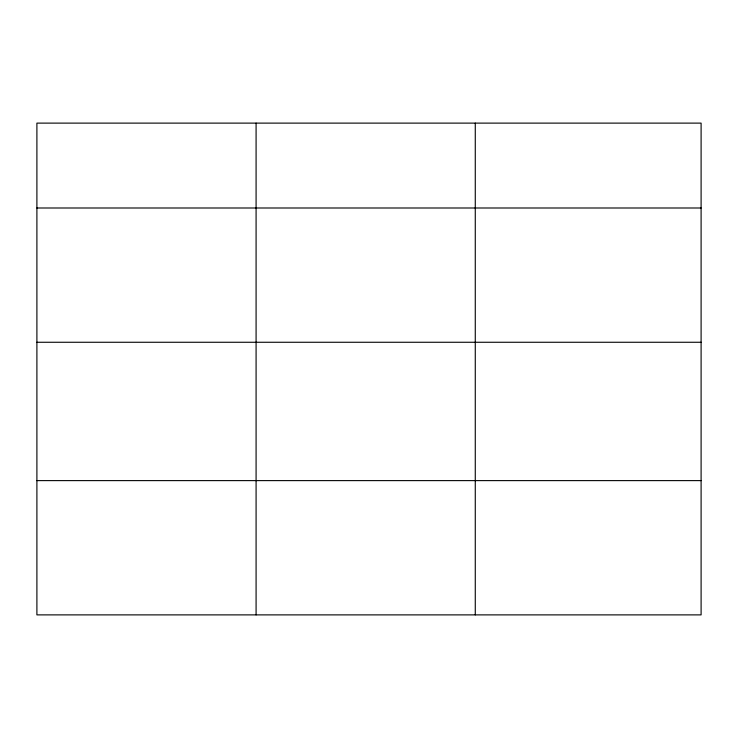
<?xml version="1.0" encoding="UTF-8"?>
<svg xmlns="http://www.w3.org/2000/svg" width="738" height="738" viewBox="0 0 738 738"><rect width="100%" height="100%" fill="white"/><g stroke="black" fill="none" stroke-linecap="round" stroke-linejoin="round"><path stroke-width="1.11" d="M701.1 342.266L701.1 123.117L36.9 123.117L36.9 614.883L701.1 614.883L701.1 342.266L36.9 342.266M36.9 207.996L701.1 207.996M36.9 480.613L701.1 480.613M475.272 123.117L475.272 614.883M256.086 123.117L256.086 614.883"/></g></svg>
